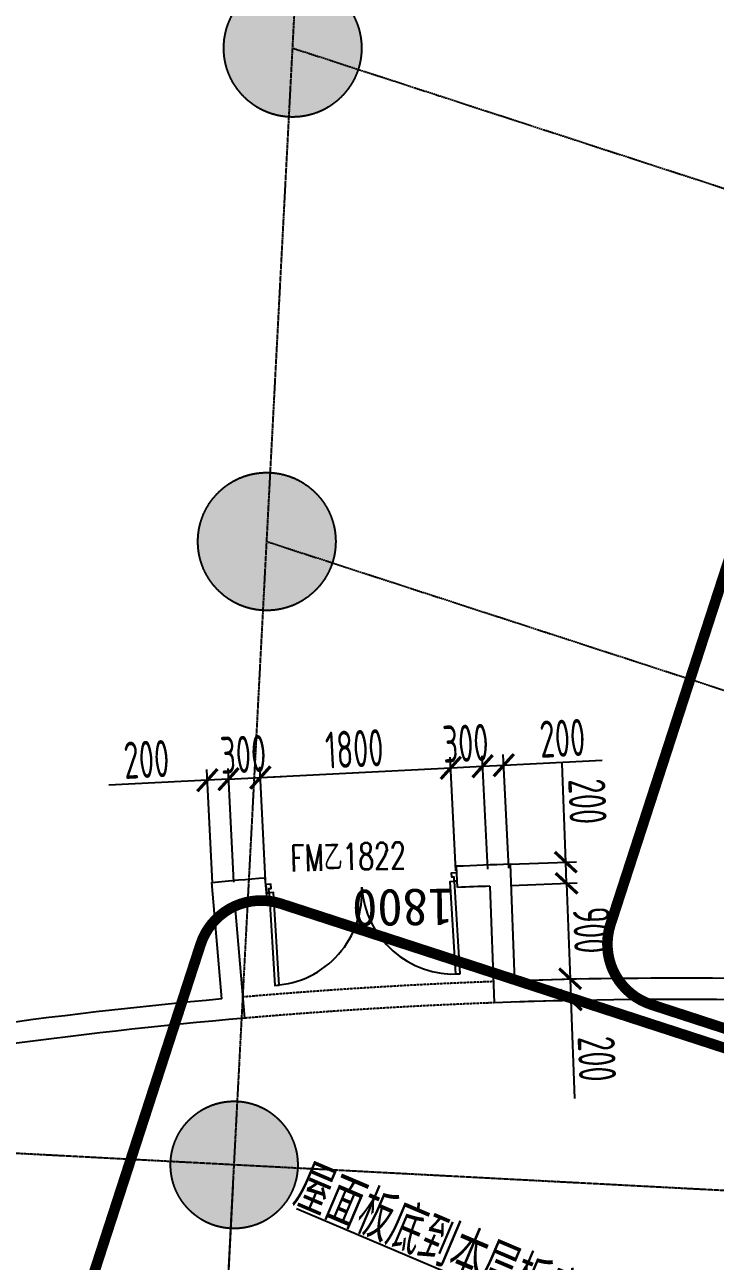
# Model space of a CAD drawing. Extents: x 11778731 to 12007717, y -6694179 to -6314888.
# Drawn here: x 11905633 to 11912149, y -6393688 to -6382030 of the extents above; entities that cross this region are included whole.
import ezdxf
from ezdxf.enums import TextEntityAlignment as Align
from ezdxf.xclip import XClip

# ---------------------------------------------------------------- set-up
doc = ezdxf.new("R2010")
doc.units = 0
doc.header["$LTSCALE"] = 10
doc.header["$MEASUREMENT"] = 0
doc.header["$XCLIPFRAME"] = 0
for name, pattern in [('A3-RG-axis-100$0$CENTER', [2, 1.25, -0.25, 0.25, -0.25]), ('A3-RI-5F$0$DASH', [0.35, 0.25, -0.1]), ('DASHED2', [0.375, 0.25, -0.125])]:
    doc.linetypes.add(name, pattern=pattern)
for name, color, linetype in [('A-CLOD', 200, 'Continuous'), ('A3-RB-5F-100$0$A-DIMS-100', 1, 'Continuous'), ('A3-RG-axis-100$0$A-DIMS-100', 1, 'Continuous'), ('A3-RG-axis-100$0$A-GRID', 1, 'A3-RG-axis-100$0$CENTER'), ('A3-RI-5F$0$A-DOOR', 32, 'Continuous'), ('A3-RI-5F$0$A-WALL', 7, 'Continuous'), ('A3-RS-1F$0$A-HATH-GRAY', 8, 'Continuous'), ('A3-RS-1F$0$A-WALL', 7, 'Continuous'), ('A3-SYMB-5F-100$0$A-SYMB', 4, 'Continuous'), ('A3-SYMB-5F-100$0$A-SYMB-AREA', 4, 'Continuous'), ('A3-SYMB-5F-100$0$A-SYMB-DOOR', 3, 'Continuous'), ('A3-SYMB-5F-100$0$A-SYMB-DOOR1', 3, 'Continuous'), ('A3-SYMB-5F-100$0$A-SYMB-DOOR2', 3, 'Continuous'), ('A3-SYMB-5F-100$0$A-SYMB-DOOR3', 3, 'Continuous'), ('A3-SYMB-5F-100$0$A-SYMB-NAME', 4, 'Continuous'), ('A3-SYMB-5F-100$0$A-SYMB-NAME-E', 4, 'Continuous')]:
    doc.layers.add(name, color=color, linetype=linetype)
doc.styles.add('A3-RB-5F-100$0$XD2008', font='xd-hzs.shx', dxfattribs={"width": 0.7, "bigfont": 'xd-hztxt.shx'})
doc.styles.add('A3-RG-axis-100$0$XD2008', font='xd-hzs.shx', dxfattribs={"width": 0.7, "bigfont": 'xd-hztxt.shx'})
doc.styles.add('A3-RI-5F$0$Standard', font='')
doc.styles.add('A3-SYMB-5F-100$0$ECADI', font='hzs.shx', dxfattribs={"width": 0.7, "bigfont": 'hztxt.shx'})
doc.styles.add('A3-SYMB-5F-100$0$ECADI-TXT', font='simplex.shx', dxfattribs={"bigfont": 'hztxt.shx'})
doc.styles.get('A3-RI-5F$0$Standard').set_extended_font_data('SimSun')
doc.dimstyles.new('A3-RB-5F-100$0$XD100', dxfattribs={"dimscale": 100, "dimtxt": 3.5, "dimasz": 1.5, "dimexe": 1, "dimexo": 2, "dimgap": 0.5, "dimtad": 1, "dimdec": 0, "dimdsep": 46, "dimtxsty": 'A3-RB-5F-100$0$XD2008', "dimcen": 2.5, "dimclrt": 4, "dimaunit": 1, "dimadec": 0, "dimazin": 0, "dimtfac": 1, "dimtdec": 0, "dimtix": 1, "dimtmove": 0, "dimatfit": 3, "dimfxl": 0, "dimtolj": 1, "dimtzin": 0, "dimarcsym": 0})
doc.dimstyles.new('A3-RB-5F-100$0$XD100$0', dxfattribs={"dimscale": 100, "dimtxt": 3.5, "dimasz": 2, "dimexe": 1, "dimexo": 2, "dimgap": 0.5, "dimtad": 1, "dimdec": 0, "dimdsep": 46, "dimtxsty": 'A3-RB-5F-100$0$XD2008', "dimblk1": 'A3-RB-5F-100$0$_ARCHTICK', "dimblk2": 'A3-RB-5F-100$0$_ARCHTICK', "dimsah": 1, "dimcen": 2.5, "dimclrt": 4, "dimaunit": 1, "dimadec": 0, "dimazin": 0, "dimtfac": 1, "dimtdec": 0, "dimtix": 1, "dimtmove": 0, "dimatfit": 3, "dimfxl": 0, "dimtolj": 1, "dimtzin": 0, "dimarcsym": 0})
doc.dimstyles.new('A3-RG-axis-100$0$XD100$0', dxfattribs={"dimscale": 100, "dimtxt": 3.5, "dimasz": 1, "dimexe": 1, "dimexo": 2, "dimgap": 0.5, "dimtad": 1, "dimdec": 0, "dimdsep": 46, "dimtxsty": 'A3-RG-axis-100$0$XD2008', "dimblk1": 'A3-RG-axis-100$0$_ARCHTICK', "dimblk2": 'A3-RG-axis-100$0$_ARCHTICK', "dimsah": 1, "dimcen": 2.5, "dimclrt": 4, "dimaunit": 1, "dimadec": 0, "dimazin": 0, "dimtfac": 1, "dimtdec": 0, "dimtix": 1, "dimtmove": 0, "dimatfit": 3, "dimfxl": 0, "dimtolj": 1, "dimtzin": 0, "dimarcsym": 0})

# ---------------------------------------------------------------- blocks, each defined once
blk = doc.blocks.new('A3-RI-5F$0$J-双扇门-1800')
for points in [[(25, 80), (25, 955), (65, 955), (65, 80)], [(1775, 80), (1775, 955), (1735, 955), (1735, 80)], [(0, 80), (25, 80), (25, 40), (45, 40), (45, 0), (0, 0)], [(1800, 80), (1775, 80), (1775, 40), (1755, 40), (1755, 0), (1800, 0)]]:
    blk.add_lwpolyline(points, close=True)
for centre, start, end in [((25, 80), 360, 90), ((1775, 80), 90, 180)]:
    blk.add_arc(centre, 875, start, end)
at = {"layer": 'Defpoints', "style": 'A3-RI-5F$0$Standard'}
blk.add_text('1800', height=350, rotation=357.2239, dxfattribs=at).set_placement((43, 148))
blk = doc.blocks.new('A3-RI-5F')
at = {"layer": 'A3-RI-5F$0$A-DOOR', "linetype": 'A3-RI-5F$0$DASH'}
for radius in [47550, 47350]:
    blk.add_arc((11911797, -6438569), radius, 92.0999, 94.9523, dxfattribs=at)
at = {"layer": 'A3-RI-5F$0$A-WALL'}
for p, q in [((11909716, -6390163), (11909707, -6389963)), ((11910214, -6389944), (11910254, -6391044)), ((11907493, -6391214), (11907398, -6390118)), ((11907919, -6390274), (11907903, -6390075)), ((11910021, -6390151), (11910062, -6391250)), ((11907709, -6391395), (11907614, -6390299))]:
    blk.add_line(p, q, dxfattribs=at)
for radius, start, end in [(48650, 91.8644, 92.4613), (48650, 94.59, 95.1878), (48450, 92.0999, 92.4613), (48450, 94.59, 94.9523), (47550, 87.3547, 91.8589), (47550, 95.1933, 106.6912), (47350, 85.8464, 92.0999), (47350, 94.9523, 106.7785)]:
    blk.add_arc((11911797, -6438569), radius, start, end, dxfattribs=at)
at = {"layer": 'A3-RI-5F$0$A-DOOR', "linetype": 'A3-RI-5F$0$DASH', "rotation": 183.5259916656028}
blk.add_blockref('A3-RI-5F$0$J-双扇门-1800', (11909706, -6390024), dxfattribs=at)
blk = doc.blocks.new('A3-RG-axis-100$0$_ARCHTICK')
at = {"color": 0, "linetype": 'ByBlock', "const_width": 0.15}
blk.add_lwpolyline([(-0.5, -0.5), (0.5, 0.5)], dxfattribs=at)
blk = doc.blocks.new('*D273')
at = {"layer": 'A3-RG-axis-100$0$A-DIMS-100', "color": 0, "lineweight": -2}
for p, q in [((11907598, -6392979), (11907505, -6394755)), ((11914090, -6393319), (11913997, -6395096)), ((11907511, -6394656), (11914002, -6394996))]:
    blk.add_line(p, q, dxfattribs=at)
at = {"layer": 'Defpoints', "color": 0}
for p in [(11907609, -6392779), (11914100, -6393119), (11914002, -6394996)]:
    blk.add_point(p, dxfattribs=at)
at = {"layer": 'A3-RG-axis-100$0$A-DIMS-100', "color": 0, "lineweight": -2, "xscale": 100, "yscale": 100, "zscale": 100}
for p, rotation in [((11907511, -6394656), 177.0000581543103), ((11914002, -6394996), 357.0000581543102)]:
    blk.add_blockref('A3-RG-axis-100$0$_ARCHTICK', p, dxfattribs=dict(at, rotation=rotation))
at = {"layer": 'A3-RG-axis-100$0$A-DIMS-100', "color": 4, "insert": (11910768, -6394601), "char_height": 350, "attachment_point": 5, "rotation": 357.0001, "style": 'A3-RG-axis-100$0$XD2008'}
blk.add_mtext('\\A1;6500', dxfattribs=at)
blk = doc.blocks.new('A3-SYMB-5F-100$0$ECADI-TAG-DOOR')
at = {"layer": 'A3-SYMB-5F-100$0$A-SYMB-DOOR', "style": 'A3-SYMB-5F-100$0$ECADI-TXT', "width": 0.7}
for tag, p in [('门窗主编号1', (-6.41, 7.26)), ('门窗主编号2', (2.08, 7.26))]:
    blk.add_attdef(tag, p, '', height=2.5, dxfattribs=at)
at = {"layer": 'A3-SYMB-5F-100$0$A-SYMB-DOOR', "style": 'A3-SYMB-5F-100$0$ECADI-TXT', "width": 0.7, "flags": 1}
for tag, p in [('洞口尺寸(宽X高)', (-6.42, 1.62)), ('备注', (-6.39, -1.21))]:
    blk.add_attdef(tag, p, '', height=2.5, dxfattribs=at)
at = {"layer": 'A3-SYMB-5F-100$0$A-SYMB-DOOR1', "style": 'A3-SYMB-5F-100$0$ECADI-TXT', "width": 0.7}
blk.add_attdef('门窗辅编号1', (-6.41, 4.41), '', height=2.5, dxfattribs=at)
at = {"layer": 'A3-SYMB-5F-100$0$A-SYMB-DOOR2', "style": 'A3-SYMB-5F-100$0$ECADI-TXT', "width": 0.7}
blk.add_attdef('门窗辅编号2', (-2.86, 4.41), '', height=2.5, dxfattribs=at)
at = {"layer": 'A3-SYMB-5F-100$0$A-SYMB-DOOR3', "style": 'A3-SYMB-5F-100$0$ECADI-TXT', "width": 0.7}
blk.add_attdef('门窗辅编号3', (2.32, 4.41), '', height=2.5, dxfattribs=at)
blk = doc.blocks.new('A3-SYMB-5F-100$0$ECADI-TAG-ROOM')
at = {"layer": 'A3-SYMB-5F-100$0$A-SYMB-AREA', "style": 'A3-SYMB-5F-100$0$ECADI', "width": 0.7}
blk.add_attdef('340M2', text='', height=2.5, dxfattribs=at).set_placement((7.17, -1.75), align=Align.MIDDLE_LEFT)
at = {"layer": 'A3-SYMB-5F-100$0$A-SYMB-NAME', "style": 'A3-SYMB-5F-100$0$ECADI', "width": 0.7}
blk.add_attdef('CHINESENAME', (-5.13, 0.09), '', height=4.5, dxfattribs=at)
at = {"layer": 'A3-SYMB-5F-100$0$A-SYMB-NAME-E', "style": 'A3-SYMB-5F-100$0$ECADI', "width": 0.7}
for tag, p in [('ENGLISHHIGH', (-5.13, 8.04)), ('ENGLISHLOW', (-5.13, 4.84))]:
    blk.add_attdef(tag, p, '', height=2.5, dxfattribs=at)
blk = doc.blocks.new('A3-SYMB-5F-100')
at = {"layer": 'A3-SYMB-5F-100$0$A-SYMB'}
blk.add_lwpolyline([(11912440, -6396063), (11911788, -6394718), (11908196, -6393193)], dxfattribs=at)
ref = blk.add_blockref('A3-SYMB-5F-100$0$ECADI-TAG-ROOM', (11908608, -6393363), dxfattribs=dict(at, xscale=99.99999999989046, yscale=100.0000000001164, rotation=337))
ref.add_attrib('CHINESENAME', '屋面板底到本层板底档烟垂壁', (11908140, -6393155), dxfattribs={"height": 450, "rotation": 337, "style": 'A3-SYMB-5F-100$0$ECADI', "width": 0.7})
at = {"layer": 'A3-SYMB-5F-100$0$A-SYMB-DOOR'}
ref = blk.add_blockref('A3-SYMB-5F-100$0$ECADI-TAG-DOOR', (11909483, -6390705), dxfattribs=dict(at, xscale=99.9999999999729, yscale=100, zscale=100, rotation=1.595689903842739))
ref.add_attrib('门窗主编号1', 'FM乙1822', dxfattribs={"height": 250, "rotation": 1.5957, "style": 'A3-SYMB-5F-100$0$ECADI-TXT', "width": 0.7}).set_placement((11909233, -6389984), align=Align.RIGHT)
blk = doc.blocks.new('A3-RS-1F')
at = {"layer": 'A3-RS-1F$0$A-HATH-GRAY'}
h = blk.add_hatch(color=256, dxfattribs=at)
edge = h.paths.add_edge_path()
edge.add_arc((11908161, -6382250), 650, 0, 360)
h = blk.add_hatch(color=256, dxfattribs=at)
edge = h.paths.add_edge_path()
edge.add_arc((11907917, -6386902), 650, 0, 360)
h = blk.add_hatch(color=256, dxfattribs=at)
edge = h.paths.add_edge_path()
edge.add_arc((11907609, -6392779), 600, 0, 360)
at = {"layer": 'A3-RS-1F$0$A-WALL'}
for centre, radius in [((11908161, -6382250), 650), ((11907917, -6386902), 650), ((11907609, -6392779), 600)]:
    blk.add_circle(centre, radius, dxfattribs=at)
blk = doc.blocks.new('A3-RB-5F-100$0$_ARCHTICK')
at = {"color": 0, "linetype": 'ByBlock', "const_width": 0.15}
blk.add_lwpolyline([(-0.5, -0.5), (0.5, 0.5)], dxfattribs=at)
blk = doc.blocks.new('*D981')
at = {"layer": 'A3-RB-5F-100$0$A-DIMS-100', "color": 0, "lineweight": -2}
for p, q in [((11907405, -6390122), (11907351, -6389052)), ((11907605, -6390112), (11907551, -6389042)), ((11907356, -6389152), (11906427, -6389199)), ((11907556, -6389142), (11907356, -6389152))]:
    blk.add_line(p, q, dxfattribs=at)
at = {"layer": 'Defpoints', "color": 0}
for p in [(11907556, -6389142), (11907415, -6390322), (11907615, -6390312)]:
    blk.add_point(p, dxfattribs=at)
at = {"layer": 'A3-RB-5F-100$0$A-DIMS-100', "color": 0, "lineweight": -2, "xscale": 200, "yscale": 200, "zscale": 200}
for p, rotation in [((11907356, -6389152), 182.8908426719989), ((11907556, -6389142), 2.890842671998948)]:
    blk.add_blockref('A3-RB-5F-100$0$_ARCHTICK', p, dxfattribs=dict(at, rotation=rotation))
at = {"layer": 'A3-RB-5F-100$0$A-DIMS-100', "color": 4, "insert": (11906781, -6388956), "char_height": 350, "attachment_point": 5, "rotation": 2.8908, "style": 'A3-RB-5F-100$0$XD2008'}
blk.add_mtext('\\A1;200', dxfattribs=at)
blk = doc.blocks.new('*D982')
at = {"layer": 'A3-RB-5F-100$0$A-DIMS-100', "color": 0, "lineweight": -2}
for p, q in [((11907605, -6390112), (11907551, -6389042)), ((11907905, -6390097), (11907851, -6389027)), ((11907556, -6389142), (11907356, -6389152)), ((11907556, -6389142), (11907856, -6389127)), ((11907856, -6389127), (11908056, -6389117))]:
    blk.add_line(p, q, dxfattribs=at)
at = {"layer": 'Defpoints', "color": 0}
for p in [(11907856, -6389127), (11907615, -6390312), (11907915, -6390297)]:
    blk.add_point(p, dxfattribs=at)
at = {"layer": 'A3-RB-5F-100$0$A-DIMS-100', "color": 0, "lineweight": -2, "xscale": 200, "yscale": 200, "zscale": 200}
for p, rotation in [((11907556, -6389142), 2.890842671928784), ((11907856, -6389127), 182.8908426719287)]:
    blk.add_blockref('A3-RB-5F-100$0$_ARCHTICK', p, dxfattribs=dict(at, rotation=rotation))
at = {"layer": 'A3-RB-5F-100$0$A-DIMS-100', "color": 4, "insert": (11907694, -6388909), "char_height": 350, "attachment_point": 5, "rotation": 2.8908, "style": 'A3-RB-5F-100$0$XD2008'}
blk.add_mtext('\\A1;300', dxfattribs=at)
blk = doc.blocks.new('*D1036')
at = {"layer": 'A3-RB-5F-100$0$A-DIMS-100', "color": 0, "lineweight": -2}
for p, q in [((11909702, -6390006), (11909648, -6388936)), ((11907905, -6390097), (11907851, -6389027)), ((11907856, -6389127), (11909653, -6389036))]:
    blk.add_line(p, q, dxfattribs=at)
at = {"layer": 'Defpoints', "color": 0}
for p in [(11909653, -6389036), (11909712, -6390206), (11907915, -6390297)]:
    blk.add_point(p, dxfattribs=at)
at = {"layer": 'A3-RB-5F-100$0$A-DIMS-100', "color": 0, "lineweight": -2, "xscale": 200, "yscale": 200, "zscale": 200}
for p, rotation in [((11909653, -6389036), 2.890842672019495), ((11907856, -6389127), 182.8908426720195)]:
    blk.add_blockref('A3-RB-5F-100$0$_ARCHTICK', p, dxfattribs=dict(at, rotation=rotation))
at = {"layer": 'A3-RB-5F-100$0$A-DIMS-100', "color": 4, "insert": (11908743, -6388857), "char_height": 350, "attachment_point": 5, "rotation": 2.8908, "style": 'A3-RB-5F-100$0$XD2008'}
blk.add_mtext('\\A1;1800', dxfattribs=at)
blk = doc.blocks.new('*D1037')
at = {"layer": 'A3-RB-5F-100$0$A-DIMS-100', "color": 0, "lineweight": -2}
for p, q in [((11909702, -6390006), (11909648, -6388936)), ((11910002, -6389991), (11909948, -6388921)), ((11909653, -6389036), (11909953, -6389021))]:
    blk.add_line(p, q, dxfattribs=at)
at = {"layer": 'Defpoints', "color": 0}
for p in [(11909953, -6389021), (11909712, -6390206), (11910012, -6390191)]:
    blk.add_point(p, dxfattribs=at)
at = {"layer": 'A3-RB-5F-100$0$A-DIMS-100', "color": 0, "lineweight": -2, "xscale": 200, "yscale": 200, "zscale": 200}
for p, rotation in [((11909653, -6389036), 182.8908426719569), ((11909953, -6389021), 2.890842671956915)]:
    blk.add_blockref('A3-RB-5F-100$0$_ARCHTICK', p, dxfattribs=dict(at, rotation=rotation))
at = {"layer": 'A3-RB-5F-100$0$A-DIMS-100', "color": 4, "insert": (11909792, -6388804), "char_height": 350, "attachment_point": 5, "rotation": 2.8908, "style": 'A3-RB-5F-100$0$XD2008'}
blk.add_mtext('\\A1;300', dxfattribs=at)
blk = doc.blocks.new('*D1038')
at = {"layer": 'A3-RB-5F-100$0$A-DIMS-100', "color": 0, "lineweight": -2}
for p, q in [((11910002, -6389991), (11909948, -6388921)), ((11910202, -6389981), (11910148, -6388911)), ((11910153, -6389011), (11911082, -6388964)), ((11909953, -6389021), (11910153, -6389011))]:
    blk.add_line(p, q, dxfattribs=at)
at = {"layer": 'Defpoints', "color": 0}
for p in [(11910153, -6389011), (11910012, -6390191), (11910212, -6390181)]:
    blk.add_point(p, dxfattribs=at)
at = {"layer": 'A3-RB-5F-100$0$A-DIMS-100', "color": 0, "lineweight": -2, "xscale": 200, "yscale": 200, "zscale": 200}
for p, rotation in [((11909953, -6389021), 182.8908426720871), ((11910153, -6389011), 2.890842672087139)]:
    blk.add_blockref('A3-RB-5F-100$0$_ARCHTICK', p, dxfattribs=dict(at, rotation=rotation))
at = {"layer": 'A3-RB-5F-100$0$A-DIMS-100', "color": 4, "insert": (11910706, -6388757), "char_height": 350, "attachment_point": 5, "rotation": 2.8908, "style": 'A3-RB-5F-100$0$XD2008'}
blk.add_mtext('\\A1;200', dxfattribs=at)
blk = doc.blocks.new('*D1048')
at = {"layer": 'A3-RB-5F-100$0$A-DIMS-100', "color": 0, "lineweight": -2}
for p, q in [((11910254, -6391043), (11910879, -6391021)), ((11910779, -6391024), (11910786, -6391224)), ((11910262, -6391243), (11910886, -6391220)), ((11910786, -6391224), (11910820, -6392153))]:
    blk.add_line(p, q, dxfattribs=at)
at = {"layer": 'Defpoints', "color": 0}
for p in [(11910054, -6391051), (11910062, -6391250), (11910786, -6391224)]:
    blk.add_point(p, dxfattribs=at)
at = {"layer": 'A3-RB-5F-100$0$A-DIMS-100', "color": 0, "lineweight": -2, "xscale": 200, "yscale": 200, "zscale": 200}
for p, rotation in [((11910779, -6391024), 92.09989550776191), ((11910786, -6391224), 272.0998955077619)]:
    blk.add_blockref('A3-RB-5F-100$0$_ARCHTICK', p, dxfattribs=dict(at, rotation=rotation))
at = {"layer": 'A3-RB-5F-100$0$A-DIMS-100', "color": 4, "insert": (11911032, -6391780), "char_height": 350, "attachment_point": 5, "rotation": 272.0999, "style": 'A3-RB-5F-100$0$XD2008'}
blk.add_mtext('\\A1;200', dxfattribs=at)
blk = doc.blocks.new('*D1049')
at = {"layer": 'A3-RB-5F-100$0$A-DIMS-100', "color": 0, "lineweight": -2}
for p, q in [((11910221, -6390144), (11910846, -6390121)), ((11910746, -6390125), (11910779, -6391024)), ((11910254, -6391043), (11910879, -6391021))]:
    blk.add_line(p, q, dxfattribs=at)
at = {"layer": 'Defpoints', "color": 0}
for p in [(11910021, -6390151), (11910054, -6391051), (11910779, -6391024)]:
    blk.add_point(p, dxfattribs=at)
at = {"layer": 'A3-RB-5F-100$0$A-DIMS-100', "color": 0, "lineweight": -2, "xscale": 200, "yscale": 200, "zscale": 200}
for p, rotation in [((11910746, -6390125), 92.09989550771319), ((11910779, -6391024), 272.0998955077132)]:
    blk.add_blockref('A3-RB-5F-100$0$_ARCHTICK', p, dxfattribs=dict(at, rotation=rotation))
at = {"layer": 'A3-RB-5F-100$0$A-DIMS-100', "color": 4, "insert": (11910987, -6390566), "char_height": 350, "attachment_point": 5, "rotation": 272.0999, "style": 'A3-RB-5F-100$0$XD2008'}
blk.add_mtext('\\A1;900', dxfattribs=at)
blk = doc.blocks.new('*D1050')
at = {"layer": 'A3-RB-5F-100$0$A-DIMS-100', "color": 0, "lineweight": -2}
for p, q in [((11910738, -6389925), (11910704, -6388995)), ((11910214, -6389944), (11910838, -6389921)), ((11910746, -6390125), (11910738, -6389925)), ((11910221, -6390144), (11910846, -6390121))]:
    blk.add_line(p, q, dxfattribs=at)
at = {"layer": 'Defpoints', "color": 0}
for p in [(11910014, -6389951), (11910746, -6390125), (11910021, -6390151)]:
    blk.add_point(p, dxfattribs=at)
at = {"layer": 'A3-RB-5F-100$0$A-DIMS-100', "color": 0, "lineweight": -2, "xscale": 200, "yscale": 200, "zscale": 200}
for p, rotation in [((11910738, -6389925), 92.09989550780215), ((11910746, -6390125), 272.0998955078022)]:
    blk.add_blockref('A3-RB-5F-100$0$_ARCHTICK', p, dxfattribs=dict(at, rotation=rotation))
at = {"layer": 'A3-RB-5F-100$0$A-DIMS-100', "color": 4, "insert": (11910943, -6389352), "char_height": 350, "attachment_point": 5, "rotation": 272.0999, "style": 'A3-RB-5F-100$0$XD2008'}
blk.add_mtext('\\A1;200', dxfattribs=at)
blk = doc.blocks.new('*D599')
at = {"layer": 'A3-RB-5F-100$0$A-DIMS-100', "color": 0, "lineweight": -2}
blk.add_arc((11972698, -6407951), 1303, 272.5012, 342, dxfattribs=at)
at = {"layer": 'Defpoints', "color": 0}
for p in [(11907917, -6386902), (11972698, -6407951), (11973262, -6409125), (12002105, -6417506), (11973361, -6423134)]:
    blk.add_point(p, dxfattribs=at)
at = {"layer": 'A3-RB-5F-100$0$A-DIMS-100', "color": 0, "lineweight": -2, "xscale": 100, "yscale": 100, "zscale": 100}
for p, rotation in [((11973937, -6408353), 71.99999999989159), ((11972755, -6409253), 182.5012166517161)]:
    blk.add_blockref('A3-RB-5F-100$0$_ARCHTICK', p, dxfattribs=dict(at, rotation=rotation))
at = {"layer": 'A3-RB-5F-100$0$A-DIMS-100', "color": 4, "insert": (11973330, -6408782), "char_height": 350, "attachment_point": 5, "rotation": 37.2506, "style": 'A3-RB-5F-100$0$XD2008'}
blk.add_mtext('\\A1;69°29\'56"', dxfattribs=at)
blk = doc.blocks.new('A3-RG-axis-100')
at = {"layer": 'A3-RG-axis-100$0$A-GRID'}
for p, q in [((11905726.9, -6428689.6), (11909024.2, -6365773.6)), ((11908160.7, -6382249.8), (12003495.5, -6413225.9)), ((11907916.9, -6386902.1), (12002104.9, -6417505.7)), ((11921135.9, -6393487.9), (11891520.2, -6391935.8))]:
    blk.add_line(p, q, dxfattribs=at)
at = {"layer": 'A3-RG-axis-100$0$A-DIMS-100'}
dim = blk.add_linear_dim(base=(11914001.7, -6394995.8), p1=(11907609, -6392779), p2=(11914100.1, -6393119.1), angle=357.00006, dimstyle='A3-RG-axis-100$0$XD100$0', override={"dimasz": 1}, dxfattribs=at)
dim.commit()
dim.dimension.update_dxf_attribs({"geometry": '*D273', "text_midpoint": (11910767.9, -6394601)})
blk = doc.blocks.new('A3-RB-5F-100')
at = {"layer": 'A3-RB-5F-100$0$A-DIMS-100'}
dim = blk.add_angular_dim_2l(base=(11973262.4, -6409125.3), line1=((11907916.9, -6386902.1), (12002104.9, -6417505.7)), line2=((11972698, -6407950.8), (11973361.2, -6423133.6)), dimstyle='A3-RB-5F-100$0$XD100', override={"dimasz": 1, "dimblk1": 'A3-RB-5F-100$0$_ARCHTICK', "dimblk2": 'A3-RB-5F-100$0$_ARCHTICK', "dimsah": 1, "dimadec": 3}, dxfattribs=at)
dim.commit()
dim.dimension.update_dxf_attribs({"geometry": '*D599', "text_midpoint": (11973330.4, -6408782.4)})
for p1, p2, distance, picture, middle in [((11907914.9, -6390296.8), (11909712.3, -6390206), 1171.6, '*D1036', (11908743.2, -6388856.5)), ((11907614.8, -6390311.9), (11907914.9, -6390296.8), 1171.6, '*D982', (11907694.4, -6388909.5)), ((11910021.4, -6390151.1), (11910054.4, -6391050.8), 724.9, '*D1049', (11910987.1, -6390566.1))]:
    dim = blk.add_aligned_dim(p1=p1, p2=p2, distance=distance, dimstyle='A3-RB-5F-100$0$XD100$0', dxfattribs=at)
    dim.commit()
    dim.dimension.update_dxf_attribs({"geometry": picture, "text_midpoint": middle})
for base, p1, p2, angle, picture, middle in [((11909953.3, -6389020.7), (11909712.3, -6390206), (11910012.4, -6390190.8), 2.89084, '*D1037', (11909803.3, -6389028.3)), ((11910152.9, -6389010.6), (11910012.4, -6390190.8), (11910212, -6390180.8), 2.89084, '*D1038', (11910717.1, -6388982.1)), ((11907555.7, -6389141.8), (11907415.4, -6390322), (11907614.8, -6390311.9), 2.89084, '*D981', (11906792, -6389180.3)), ((11910745.8, -6390124.6), (11910014.1, -6389951.3), (11910021.4, -6390151.1), 272.0999, '*D1050', (11910717.8, -6389360.1)), ((11910786.1, -6391223.8), (11910054.4, -6391050.8), (11910061.7, -6391250.4), 272.0999, '*D1048', (11910806.8, -6391788.4))]:
    dim = blk.add_linear_dim(base=base, p1=p1, p2=p2, angle=angle, dimstyle='A3-RB-5F-100$0$XD100$0', dxfattribs=at)
    dim.commit()
    dim.dimension.update_dxf_attribs({"geometry": picture, "text_midpoint": middle, "dimtype": 129})

msp = doc.modelspace()

# ---------------------------------------------------------------- linework, layer by layer
at = {"layer": 'A-CLOD', "linetype": 'DASHED2', "const_width": 100}
for points in [[(11914605, -6381853), (11924298, -6385002, -0.414212), (11924683, -6385758), (11921994, -6394032, -0.414214), (11921238, -6394418), (11911546, -6391268, -0.414214), (11911160, -6390512), (11913849, -6382238, -0.414215)], [(11908048, -6390316), (11920152, -6394249, -0.414212), (11920537, -6395005), (11917267, -6405068, -0.414214), (11916511, -6405453), (11904408, -6401520, -0.414214), (11904023, -6400764), (11907292, -6390701, -0.414215)]]:
    msp.add_lwpolyline(points, format="xyb", close=True, dxfattribs=at)

# ---------------------------------------------------------------- block references
for name in ['A3-RI-5F', 'A3-RB-5F-100', 'A3-RG-axis-100', 'A3-SYMB-5F-100']:
    msp.add_blockref(name, (0, 0))
ref = msp.add_blockref('A3-RS-1F', (0, 0))
XClip(ref).set_block_clipping_path([(11889357.2540208902, -6419160.0659107883), (11910185.3192560691, -6426457.2118252832), (11927068.6119189896, -6433453.578039011), (11979134.5699833296, -6452657.9184868541), (12009188.7333128508, -6389730.3223040896), (11892617.6820170097, -6360484.8154213969), (11881387.5678784791, -6407421.677106794)])

doc.saveas('drawing.dxf')
